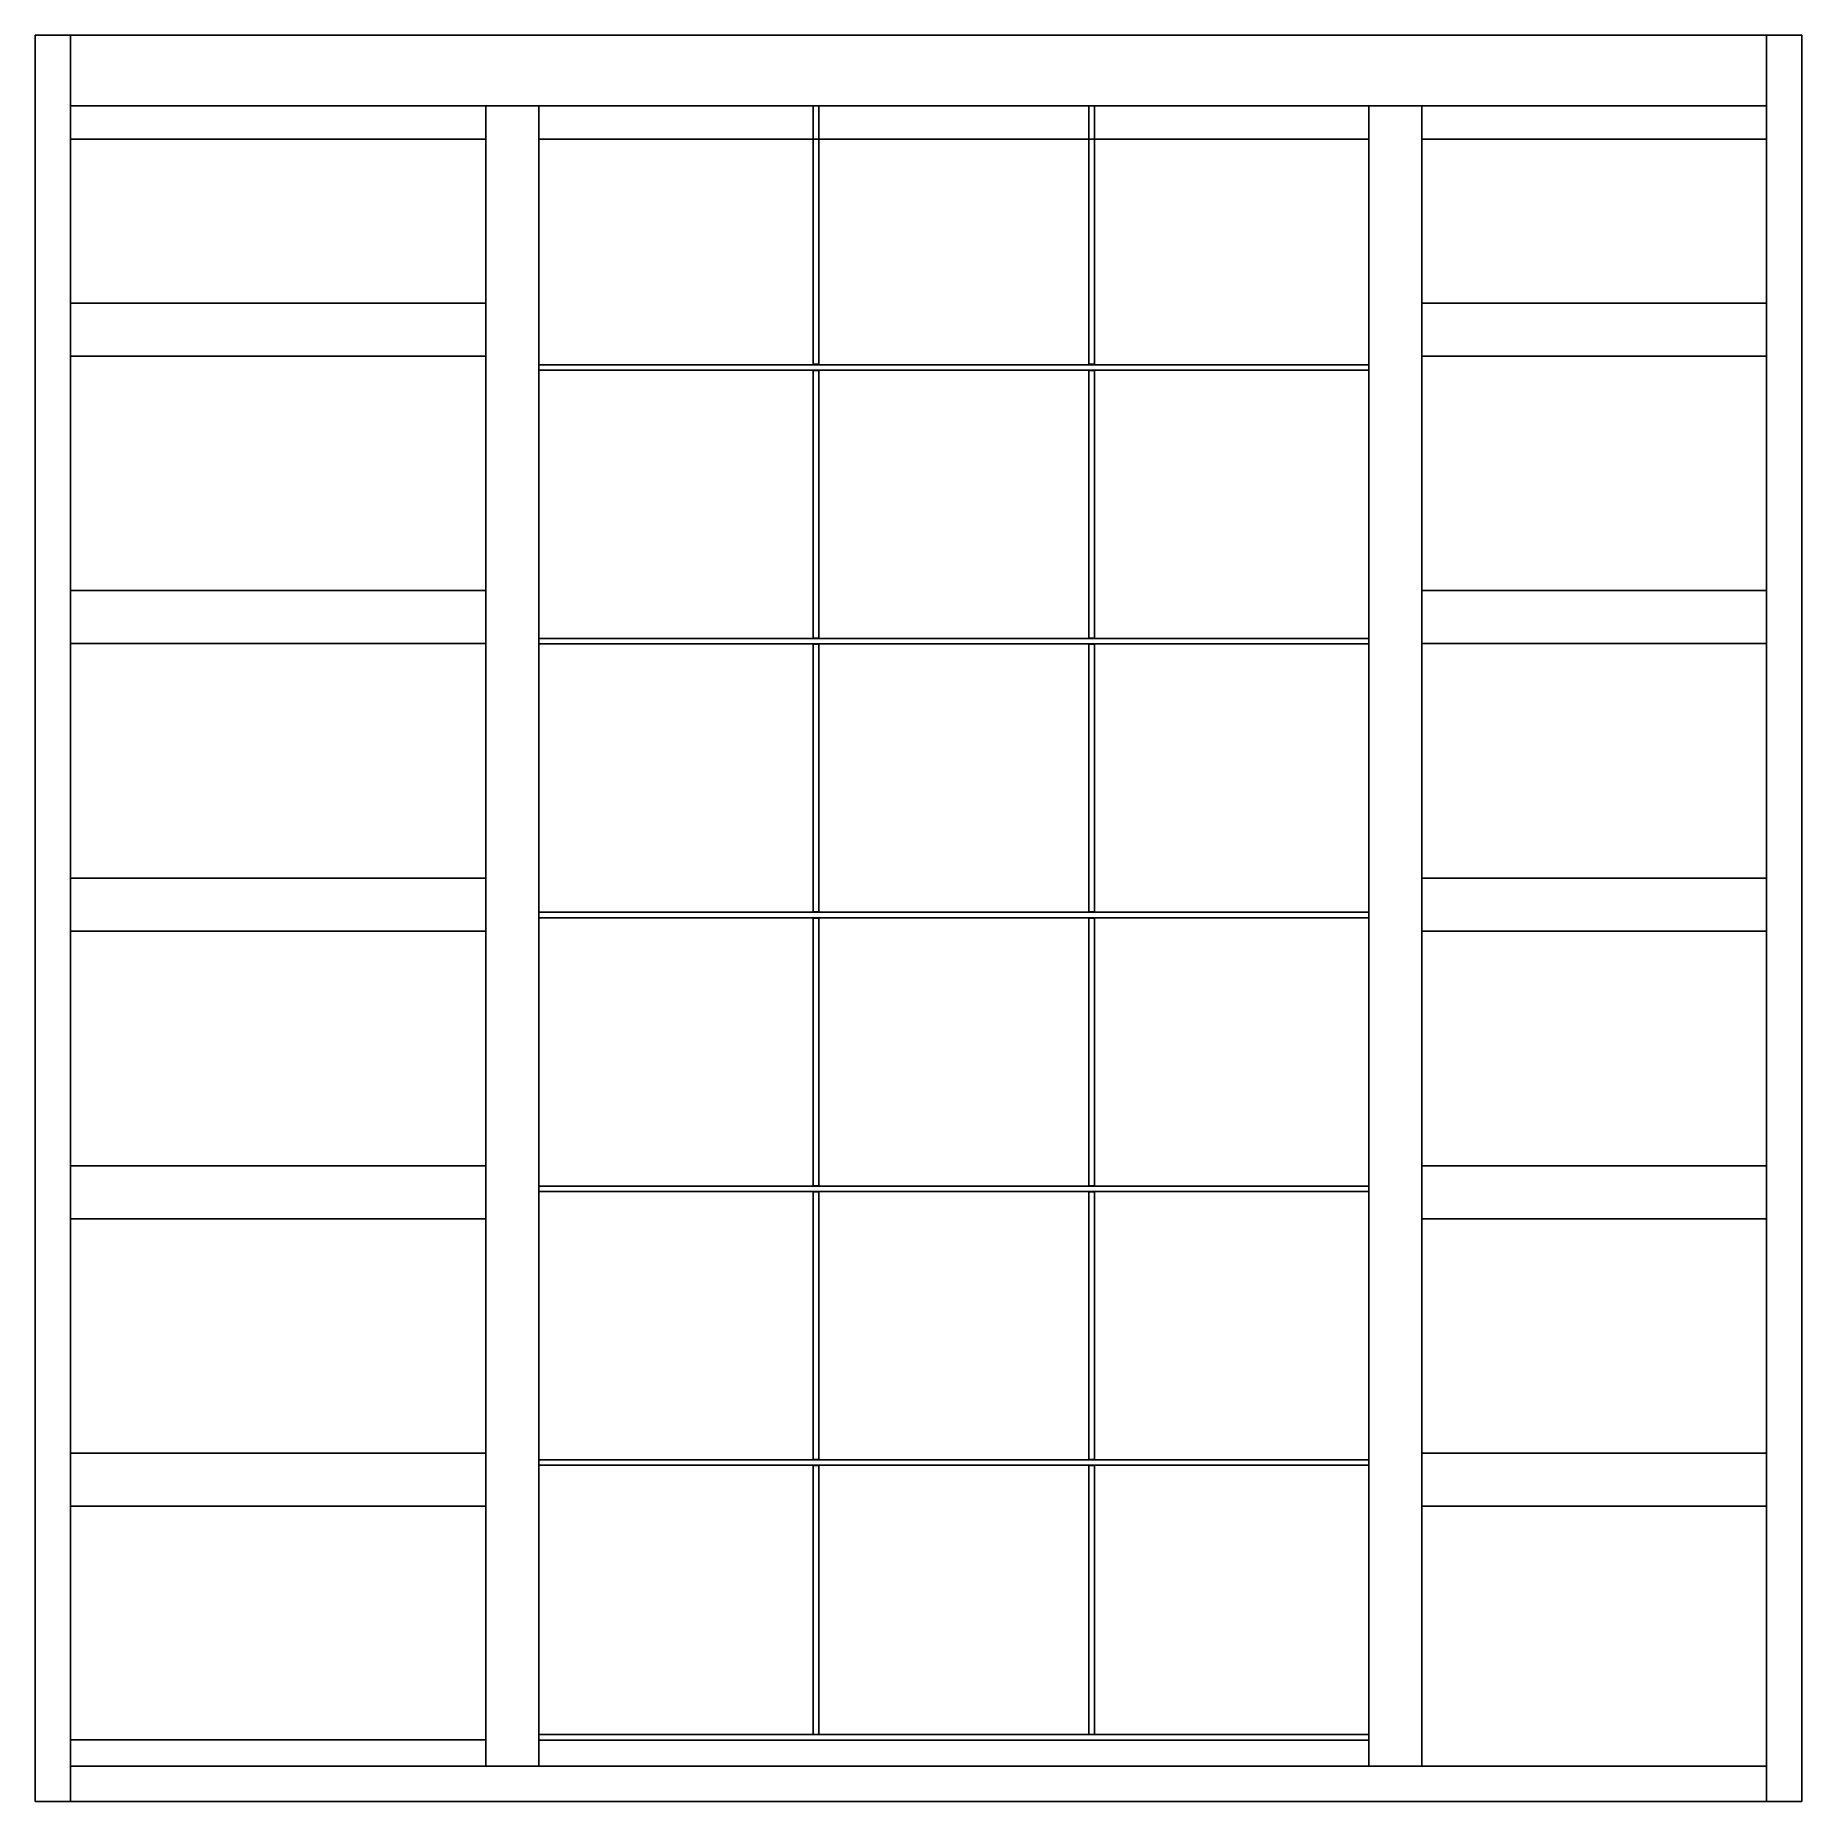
# Model space of a CAD drawing. Header units: millimetres. Extents: x 220.42 to 221.42, y 1290.23 to 1291.23.
import ezdxf

# ---------------------------------------------------------------- set-up
doc = ezdxf.new("R2010")
doc.units = ezdxf.units.MM
doc.header["$LTSCALE"] = 0.5
doc.layers.add('Gravia_Janelas', color=1, linetype='Continuous')

msp = doc.modelspace()

# ---------------------------------------------------------------- linework, layer by layer
at = {"layer": 'Gravia_Janelas', "color": 2}
for p, q in [((220.4209, 1291.2309), (220.4209, 1290.2309)), ((221.4209, 1291.2309), (220.4209, 1291.2309)), ((221.4209, 1290.2309), (221.4209, 1291.2309)), ((220.4209, 1290.2309), (221.4209, 1290.2309))]:
    msp.add_line(p, q, dxfattribs=at)
at = {"layer": 'Gravia_Janelas'}
for p, q in [((220.4409, 1291.2309), (220.4409, 1290.2309)), ((221.4009, 1290.2309), (221.4009, 1291.2309)), ((221.4009, 1291.1909), (220.4409, 1291.1909)), ((221.4009, 1291.1909), (220.4409, 1291.1909)), ((220.6759, 1291.1909), (220.6759, 1290.2509)), ((220.7059, 1291.1909), (220.7059, 1290.2509)), ((220.7059, 1291.0444), (220.7059, 1291.1909)), ((220.8613, 1291.1909), (220.8613, 1291.0446)), ((220.8645, 1291.1909), (220.8613, 1291.1909)), ((220.8645, 1291.1909), (220.8645, 1291.0446)), ((221.0173, 1291.1909), (221.0173, 1291.0446)), ((221.0205, 1291.1909), (221.0173, 1291.1909)), ((221.0205, 1291.1909), (221.0205, 1291.0446)), ((221.1759, 1291.1909), (221.1759, 1290.2509)), ((221.2059, 1291.1909), (221.2059, 1290.2509)), ((220.6759, 1291.172), (220.4409, 1291.172)), ((221.1759, 1291.172), (220.7059, 1291.172)), ((221.4009, 1291.172), (221.2059, 1291.172)), ((220.6759, 1291.0793), (220.4409, 1291.0793)), ((221.4009, 1291.0793), (221.2059, 1291.0793)), ((220.6759, 1291.0493), (220.4409, 1291.0493)), ((220.7059, 1291.0444), (221.1759, 1291.0444)), ((220.7059, 1291.0444), (220.7059, 1291.0413)), ((221.1759, 1291.0413), (220.7059, 1291.0413)), ((220.8613, 1291.0444), (220.8613, 1291.0446)), ((220.8613, 1291.0446), (220.8645, 1291.0446)), ((220.8613, 1291.0411), (220.8613, 1291.0413)), ((220.8613, 1291.0411), (220.8613, 1290.8896)), ((220.8645, 1291.0411), (220.8613, 1291.0411)), ((220.8645, 1291.0446), (220.8645, 1291.0444)), ((220.8645, 1291.0413), (220.8645, 1291.0411)), ((220.8645, 1291.0411), (220.8645, 1290.8896)), ((221.0173, 1291.0444), (221.0173, 1291.0446)), ((221.0173, 1291.0446), (221.0205, 1291.0446)), ((221.0173, 1291.0411), (221.0173, 1291.0413)), ((221.0173, 1291.0411), (221.0173, 1290.8896)), ((221.0205, 1291.0411), (221.0173, 1291.0411)), ((221.0205, 1291.0446), (221.0205, 1291.0444)), ((221.0205, 1291.0413), (221.0205, 1291.0411)), ((221.0205, 1291.0411), (221.0205, 1290.8896)), ((221.1609, 1291.0413), (221.1759, 1291.0413)), ((221.1759, 1291.0413), (221.1759, 1291.0444)), ((221.4009, 1291.0493), (221.2059, 1291.0493)), ((220.6759, 1290.9165), (220.4409, 1290.9165)), ((221.4009, 1290.9165), (221.2059, 1290.9165)), ((220.6759, 1290.8865), (220.4409, 1290.8865)), ((220.7059, 1290.8894), (221.1759, 1290.8894)), ((220.7059, 1290.8894), (220.7059, 1290.8863)), ((221.1759, 1290.8863), (220.7059, 1290.8863)), ((220.8613, 1290.8894), (220.8613, 1290.8896)), ((220.8613, 1290.8896), (220.8645, 1290.8896)), ((220.8613, 1290.8861), (220.8613, 1290.8863)), ((220.8645, 1290.8861), (220.8613, 1290.8861)), ((220.8613, 1290.8861), (220.8613, 1290.7346)), ((220.8645, 1290.8896), (220.8645, 1290.8894)), ((220.8645, 1290.8863), (220.8645, 1290.8861)), ((220.8645, 1290.8861), (220.8645, 1290.7346)), ((221.0173, 1290.8894), (221.0173, 1290.8896)), ((221.0173, 1290.8896), (221.0205, 1290.8896)), ((221.0173, 1290.8861), (221.0173, 1290.8863)), ((221.0205, 1290.8861), (221.0173, 1290.8861)), ((221.0173, 1290.8861), (221.0173, 1290.7346)), ((221.0205, 1290.8896), (221.0205, 1290.8894)), ((221.0205, 1290.8863), (221.0205, 1290.8861)), ((221.0205, 1290.8861), (221.0205, 1290.7346)), ((221.1759, 1290.8863), (221.1759, 1290.8894)), ((221.4009, 1290.8865), (221.2059, 1290.8865)), ((220.6759, 1290.7537), (220.4409, 1290.7537)), ((221.4009, 1290.7537), (221.2059, 1290.7537)), ((220.7059, 1290.7344), (221.1759, 1290.7344)), ((220.7059, 1290.7344), (220.7059, 1290.7313)), ((221.1759, 1290.7313), (220.7059, 1290.7313)), ((220.8613, 1290.7344), (220.8613, 1290.7346)), ((220.8613, 1290.7346), (220.8645, 1290.7346)), ((220.8613, 1290.7311), (220.8613, 1290.7313)), ((220.8645, 1290.7311), (220.8613, 1290.7311)), ((220.8613, 1290.7311), (220.8613, 1290.5796)), ((220.8645, 1290.7346), (220.8645, 1290.7344)), ((220.8645, 1290.7313), (220.8645, 1290.7311)), ((220.8645, 1290.7311), (220.8645, 1290.5796)), ((221.0173, 1290.7344), (221.0173, 1290.7346)), ((221.0173, 1290.7346), (221.0205, 1290.7346)), ((221.0173, 1290.7311), (221.0173, 1290.7313)), ((221.0205, 1290.7311), (221.0173, 1290.7311)), ((221.0173, 1290.7311), (221.0173, 1290.5796)), ((221.0205, 1290.7346), (221.0205, 1290.7344)), ((221.0205, 1290.7313), (221.0205, 1290.7311)), ((221.0205, 1290.7311), (221.0205, 1290.5796)), ((221.1759, 1290.7313), (221.1759, 1290.7344)), ((220.6759, 1290.7237), (220.4409, 1290.7237)), ((221.4009, 1290.7237), (221.2059, 1290.7237)), ((220.6759, 1290.5909), (220.4409, 1290.5909)), ((221.4009, 1290.5909), (221.2059, 1290.5909)), ((220.7059, 1290.5794), (221.1759, 1290.5794)), ((220.7059, 1290.5794), (220.7059, 1290.5763)), ((221.1759, 1290.5763), (220.7059, 1290.5763)), ((220.8613, 1290.5794), (220.8613, 1290.5796)), ((220.8613, 1290.5796), (220.8645, 1290.5796)), ((220.8613, 1290.5761), (220.8613, 1290.5763)), ((220.8645, 1290.5761), (220.8613, 1290.5761)), ((220.8613, 1290.5761), (220.8613, 1290.4246)), ((220.8645, 1290.5796), (220.8645, 1290.5794)), ((220.8645, 1290.5763), (220.8645, 1290.5761)), ((220.8645, 1290.5761), (220.8645, 1290.4246)), ((221.0173, 1290.5794), (221.0173, 1290.5796)), ((221.0173, 1290.5796), (221.0205, 1290.5796)), ((221.0173, 1290.5761), (221.0173, 1290.5763)), ((221.0205, 1290.5761), (221.0173, 1290.5761)), ((221.0173, 1290.5761), (221.0173, 1290.4246)), ((221.0205, 1290.5796), (221.0205, 1290.5794)), ((221.0205, 1290.5763), (221.0205, 1290.5761)), ((221.0205, 1290.5761), (221.0205, 1290.4246)), ((221.1759, 1290.5763), (221.1759, 1290.5794)), ((220.6759, 1290.5609), (220.4409, 1290.5609)), ((221.4009, 1290.5609), (221.2059, 1290.5609)), ((220.6759, 1290.4281), (220.4409, 1290.4281)), ((220.7059, 1290.4244), (221.1759, 1290.4244)), ((220.7059, 1290.4244), (220.7059, 1290.4213)), ((221.1759, 1290.4213), (220.7059, 1290.4213)), ((220.8613, 1290.4244), (220.8613, 1290.4246)), ((220.8613, 1290.4246), (220.8645, 1290.4246)), ((220.8613, 1290.4211), (220.8613, 1290.4213)), ((220.8645, 1290.4211), (220.8613, 1290.4211)), ((220.8613, 1290.4211), (220.8613, 1290.2689)), ((220.8645, 1290.4246), (220.8645, 1290.4244)), ((220.8645, 1290.4213), (220.8645, 1290.4211)), ((220.8645, 1290.4211), (220.8645, 1290.2689)), ((221.0173, 1290.4244), (221.0173, 1290.4246)), ((221.0173, 1290.4246), (221.0205, 1290.4246)), ((221.0173, 1290.4211), (221.0173, 1290.4213)), ((221.0205, 1290.4211), (221.0173, 1290.4211)), ((221.0173, 1290.4211), (221.0173, 1290.2689)), ((221.0205, 1290.4246), (221.0205, 1290.4244)), ((221.0205, 1290.4213), (221.0205, 1290.4211)), ((221.0205, 1290.4211), (221.0205, 1290.2689)), ((221.1759, 1290.4213), (221.1759, 1290.4244)), ((221.4009, 1290.4281), (221.2059, 1290.4281)), ((220.6759, 1290.3981), (220.4409, 1290.3981)), ((221.4009, 1290.3981), (221.2059, 1290.3981)), ((220.6759, 1290.2659), (220.4409, 1290.2659)), ((220.7059, 1290.2689), (220.7059, 1290.2657)), ((221.1759, 1290.2689), (220.7059, 1290.2689)), ((221.1759, 1290.2657), (220.7059, 1290.2657)), ((220.8613, 1290.2689), (220.8645, 1290.2689)), ((221.0173, 1290.2689), (221.0205, 1290.2689)), ((221.1759, 1290.2657), (221.1759, 1290.2689)), ((220.4409, 1290.2509), (221.4009, 1290.2509))]:
    msp.add_line(p, q, dxfattribs=at)

doc.saveas('drawing.dxf')
